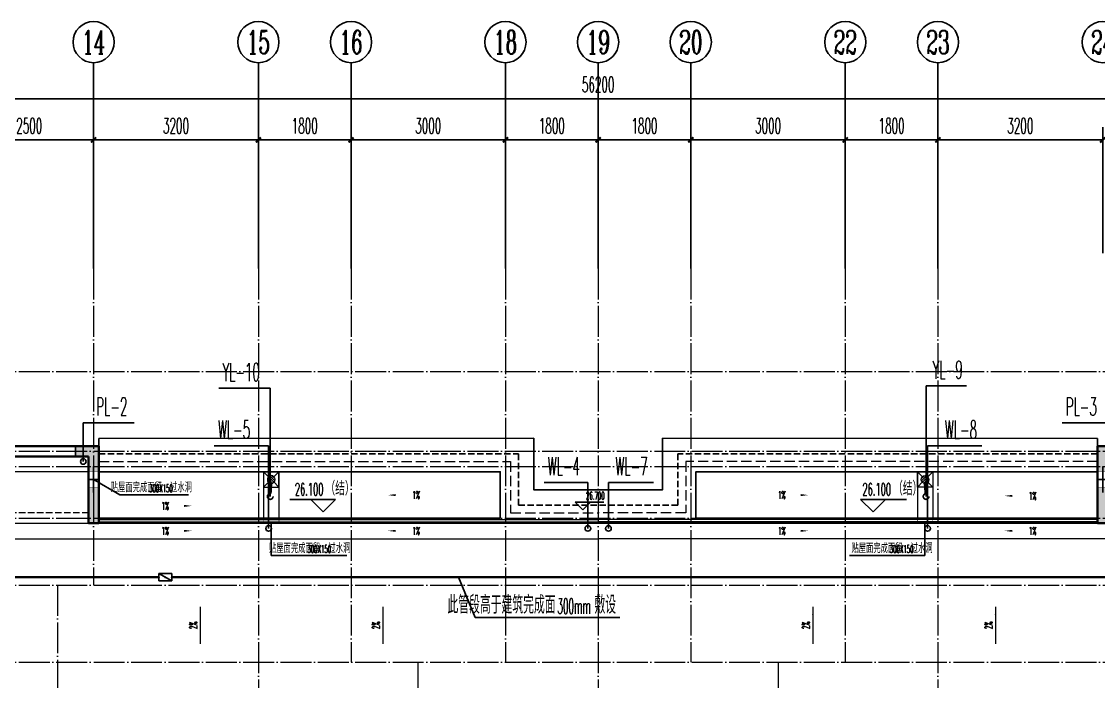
# Model space of a CAD drawing. Extents: x 27938 to 650306, y -92720 to 1524912.
# Drawn here: x 288317 to 309235, y 293140 to 305965 of the extents above; entities that cross this region are included whole.
import ezdxf
from ezdxf.enums import TextEntityAlignment as Align

# ---------------------------------------------------------------- set-up
doc = ezdxf.new("R2010")
doc.units = 0
doc.header["$LTSCALE"] = 1000
doc.header["$MEASUREMENT"] = 0
for name, pattern in [('#P_--_20B1_001_t3$0$DASH', [0.35, 0.25, -0.1]), ('__DASH', [0.35, 0.25, -0.1]), ('DASH', [0.35, 0.25, -0.1]), ('DOTE', [2.42, 2, -0.2, 0.02, -0.2])]:
    doc.linetypes.add(name, pattern=pattern)
for name, color, linetype in [('AXIS', 3, 'Continuous'), ('AXIS_TEXT', 4, 'Continuous'), ('COLUMN', 9, 'Continuous'), ('DIM_ELEV', 3, 'Continuous'), ('DIM_LEAD', 3, 'Continuous'), ('DIM_污水', 3, 'Continuous'), ('DIM_雨水', 3, 'Continuous'), ('DIM_餐饮排水', 3, 'Continuous'), ('PIPE-不分区消火栓', 1, 'X'), ('PIPE-雨水', 4, 'Y'), ('ROOF', 183, 'Continuous'), ('TWT_LEAD', 3, 'Continuous'), ('VALVE_不分区消火栓', 7, 'Continuous'), ('VPIPE-污水', 2, 'W'), ('VPIPE-雨水', 4, 'DASH'), ('VPIPE-餐饮排水', 41, 'P'), ('机电标识类', 1, 'Continuous'), ('污水', 3, 'Continuous'), ('看线', 251, 'Continuous')]:
    doc.layers.add(name, color=color, linetype=linetype)
for name, color, linetype, lineweight in [('DOTE', 19, 'DOTE', 9), ('LVTRY', 1, 'Continuous', 13), ('PUB_HATCH', 8, 'Continuous', 9), ('WALL', 9, 'Continuous', 40), ('WINDOW', 8, 'Continuous', 15), ('平面-分水线', 214, 'Continuous', 15), ('平面-排水沟', 86, 'Continuous', 15), ('平面-栏杆', 135, 'Continuous', 15), ('平面-看线', 45, 'Continuous', 15)]:
    doc.layers.add(name, color=color, linetype=linetype, lineweight=lineweight)
doc.styles.add('_TCH_AXIS', font='COMPLEX', dxfattribs={"bigfont": 'GBCBIG'})
doc.styles.add('_TCH_DIM', font='SIMPLEX.shx', dxfattribs={"width": 0.6, "oblique": 10, "bigfont": 'hztxt.shx'})
doc.styles.add('_TCH_DIM_T3', font='SIMPLEX.shx', dxfattribs={"width": 0.494118, "bigfont": 'GBCBIG.shx'})
doc.styles.add('_TWT_SERIAL', font='simplex.shx', dxfattribs={"width": 0.6, "oblique": 10, "height": 3, "bigfont": 'aadri.shx'})
doc.styles.add('COMPLEX', font='COMPLEX')
doc.styles.get("Standard").update_dxf_attribs({"font": 'gbenor.shx', "bigfont": 'gbcbig.shx'})
doc.linetypes.add('P', pattern='A,3,-0.2,["P",Standard,S=0.25,R=0,X=-0.1,Y=-0.115],-0.2', length=3.4)
doc.linetypes.add('W', pattern='A,3,-0.2,["W",Standard,S=0.25,R=0,X=-0.1,Y=-0.115],-0.2', length=3.4)
doc.linetypes.add('X', pattern='A,3,-0.2,["X",Standard,S=0.25,R=0,X=-0.1,Y=-0.115],-0.25', length=3.45)
doc.linetypes.add('Y', pattern='A,3,-0.2,["Y",Standard,S=0.25,R=0,X=-0.1,Y=-0.115],-0.2', length=3.4)
doc.dimstyles.new('_TCH_ARCH&&100', dxfattribs={"dimtxt": 297.5, "dimasz": 100, "dimexe": 250, "dimexo": 300, "dimgap": 126.25, "dimtad": 1, "dimdec": 0, "dimzin": 0, "dimdsep": 46, "dimtxsty": '_TCH_DIM_T3', "dimblk": 'ARCHTICK', "dimcen": 0.09, "dimclrt": 4, "dimazin": 2, "dimtfac": 1, "dimtdec": 0, "dimtix": 1, "dimtmove": 2, "dimatfit": 3, "dimfxl": 1, "dimtolj": 1, "dimtzin": 0, "dimarcsym": 0})

# ---------------------------------------------------------------- blocks, each defined once
blk = doc.blocks.new('FGDGDRGSDGDG')
at = {"layer": 'DOTE', "linetype": 'DOTE', "ltscale": 0.3}
for p, q in [((507782, 529998), (507782, 523848)), ((510982, 529998), (510982, 513948)), ((512782, 529998), (512782, 522348)), ((515782, 529998), (515782, 522348)), ((517582, 529998), (517582, 513948)), ((519382, 529998), (519382, 522348)), ((522382, 529998), (522382, 522348)), ((524182, 529998), (524182, 513948)), ((488182, 527998), (546982, 527998)), ((488182, 526448), (546982, 526448)), ((488182, 526148), (546982, 526148)), ((488182, 525148), (546982, 525148)), ((488182, 523848), (546982, 523848)), ((507082, 523848), (507082, 513948)), ((488182, 522348), (546982, 522348)), ((514082, 522348), (514082, 513948)), ((521082, 522348), (521082, 513948))]:
    blk.add_line(p, q, dxfattribs=at)
blk = doc.blocks.new('$lvtry$00000171')
for p, q in [((-74, 11), (-11, 74)), ((-70, -27), (27, 70)), ((-53, -53), (53, 53)), ((-27, -70), (70, 27)), ((11, -74), (74, -11))]:
    blk.add_line(p, q)
blk.add_circle((0, 0), 75)
blk.add_point((0, 0))
blk = doc.blocks.new('R5T6Y7TRF')
at = {"layer": '平面-分水线', "color": 4, "elevation": -134}
blk.add_lwpolyline([(392485, -26438), (392785, -26438), (392785, -26738), (392485, -26738)], close=True, dxfattribs=at)
for points in [[(392485, -26438), (392582, -26534)], [(392688, -26534), (392785, -26438)], [(392485, -26738), (392593, -26629)], [(392676, -26629), (392785, -26738)]]:
    blk.add_lwpolyline(points, dxfattribs=at)
at = {"layer": 'LVTRY', "color": 4}
blk.add_blockref('$lvtry$00000171', (392635, -26588, -134), dxfattribs=at)
blk = doc.blocks.new('GDGRXADDGD')
at = {"layer": 'PUB_HATCH'}
for points in [[(289367, 297515), (289617, 297515), (289617, 296215), (289817, 296215), (289817, 297715), (289367, 297715)], [(309667, 297515), (309667, 297715), (309216, 297715), (309216, 296215), (309416, 296215), (309416, 297515)]]:
    blk.add_hatch(color=256, dxfattribs=at).paths.add_polyline_path(points)
at = {"layer": 'COLUMN', "color": 8}
for p, q in [((289817, 297715), (289367, 297715)), ((289367, 297715), (289367, 297515)), ((289817, 296215), (289817, 297715)), ((309667, 297715), (309216, 297715)), ((309216, 297715), (309216, 296215)), ((289367, 297515), (289617, 297515)), ((289617, 297515), (289617, 296215)), ((289617, 296215), (289817, 296215)), ((309216, 296215), (309416, 296215))]:
    blk.add_line(p, q, dxfattribs=at)
blk = doc.blocks.new('GDGDGDGRGD')
at = {"linetype": '__DASH', "ltscale": 0.1}
blk.add_wipeout([(428917, 296115), (428717, 296115), (428717, 295815), (428917, 295815)], dxfattribs=at).dxf.layer = '污水'
at = {"layer": '机电标识类', "color": 250, "linetype": 'DASH', "ltscale": 400}
for p, q in [((428817, 295715), (428817, 296215)), ((428917, 295965), (428717, 295965))]:
    blk.add_line(p, q, dxfattribs=at)
at = {"layer": '污水', "linetype": '__DASH', "ltscale": 0.1, "const_width": 10}
blk.add_lwpolyline([(428917, 296115), (428717, 296115), (428717, 295815), (428917, 295815)], close=True, dxfattribs=at)
blk = doc.blocks.new('_ArchTick')
at = {"color": 0, "linetype": 'ByBlock', "const_width": 0.4}
blk.add_lwpolyline([(-0.5, -0.5), (0.5, 0.5)], dxfattribs=at)
blk = doc.blocks.new('*D762')
at = {"layer": 'AXIS', "color": 0, "lineweight": -2}
for p, q in [((306117, 301465), (306117, 303915)), ((309317, 301465), (309317, 303915)), ((306117, 303665), (309317, 303665))]:
    blk.add_line(p, q, dxfattribs=at)
at = {"layer": 'Defpoints', "color": 0}
for p in [(309317, 303665), (306117, 301165), (309317, 301165)]:
    blk.add_point(p, dxfattribs=at)
at = {"layer": 'AXIS', "color": 0, "lineweight": -2, "xscale": 100, "yscale": 100, "zscale": 100, "rotation": 180}
blk.add_blockref('_ArchTick', (306117, 303665), dxfattribs=at)
at = {"layer": 'AXIS', "color": 0, "lineweight": -2, "xscale": 100, "yscale": 100, "zscale": 100}
blk.add_blockref('_ArchTick', (309317, 303665), dxfattribs=at)
at = {"layer": 'AXIS', "color": 4, "insert": (307717, 303940), "char_height": 297.5, "attachment_point": 5, "style": '_TCH_DIM_T3'}
blk.add_mtext('\\A1;3200', dxfattribs=at)
blk = doc.blocks.new('*D763')
at = {"layer": 'AXIS', "color": 0, "lineweight": -2}
for p, q in [((304317, 301465), (304317, 303915)), ((306117, 301465), (306117, 303915)), ((304317, 303665), (306117, 303665))]:
    blk.add_line(p, q, dxfattribs=at)
at = {"layer": 'Defpoints', "color": 0}
for p in [(306117, 303665), (304317, 301165), (306117, 301165)]:
    blk.add_point(p, dxfattribs=at)
at = {"layer": 'AXIS', "color": 0, "lineweight": -2, "xscale": 100, "yscale": 100, "zscale": 100, "rotation": 180}
blk.add_blockref('_ArchTick', (304317, 303665), dxfattribs=at)
at = {"layer": 'AXIS', "color": 0, "lineweight": -2, "xscale": 100, "yscale": 100, "zscale": 100}
blk.add_blockref('_ArchTick', (306117, 303665), dxfattribs=at)
at = {"layer": 'AXIS', "color": 4, "insert": (305217, 303940), "char_height": 297.5, "attachment_point": 5, "style": '_TCH_DIM_T3'}
blk.add_mtext('\\A1;1800', dxfattribs=at)
blk = doc.blocks.new('*D764')
at = {"layer": 'AXIS', "color": 0, "lineweight": -2}
for p, q in [((301317, 301465), (301317, 303915)), ((304317, 301465), (304317, 303915)), ((301317, 303665), (304317, 303665))]:
    blk.add_line(p, q, dxfattribs=at)
at = {"layer": 'Defpoints', "color": 0}
for p in [(304317, 303665), (301317, 301165), (304317, 301165)]:
    blk.add_point(p, dxfattribs=at)
at = {"layer": 'AXIS', "color": 0, "lineweight": -2, "xscale": 100, "yscale": 100, "zscale": 100, "rotation": 180}
blk.add_blockref('_ArchTick', (301317, 303665), dxfattribs=at)
at = {"layer": 'AXIS', "color": 0, "lineweight": -2, "xscale": 100, "yscale": 100, "zscale": 100}
blk.add_blockref('_ArchTick', (304317, 303665), dxfattribs=at)
at = {"layer": 'AXIS', "color": 4, "insert": (302817, 303940), "char_height": 297.5, "attachment_point": 5, "style": '_TCH_DIM_T3'}
blk.add_mtext('\\A1;3000', dxfattribs=at)
blk = doc.blocks.new('*D765')
at = {"layer": 'AXIS', "color": 0, "lineweight": -2}
for p, q in [((299517, 301465), (299517, 303915)), ((301317, 301465), (301317, 303915)), ((299517, 303665), (301317, 303665))]:
    blk.add_line(p, q, dxfattribs=at)
at = {"layer": 'Defpoints', "color": 0}
for p in [(301317, 303665), (299517, 301165), (301317, 301165)]:
    blk.add_point(p, dxfattribs=at)
at = {"layer": 'AXIS', "color": 0, "lineweight": -2, "xscale": 100, "yscale": 100, "zscale": 100, "rotation": 180}
blk.add_blockref('_ArchTick', (299517, 303665), dxfattribs=at)
at = {"layer": 'AXIS', "color": 0, "lineweight": -2, "xscale": 100, "yscale": 100, "zscale": 100}
blk.add_blockref('_ArchTick', (301317, 303665), dxfattribs=at)
at = {"layer": 'AXIS', "color": 4, "insert": (300417, 303940), "char_height": 297.5, "attachment_point": 5, "style": '_TCH_DIM_T3'}
blk.add_mtext('\\A1;1800', dxfattribs=at)
blk = doc.blocks.new('*D809')
at = {"layer": 'AXIS', "color": 0, "lineweight": -2}
for p, q in [((287217, 301465), (287217, 303915)), ((289717, 301465), (289717, 303915)), ((287217, 303665), (289717, 303665))]:
    blk.add_line(p, q, dxfattribs=at)
at = {"layer": 'Defpoints', "color": 0}
for p in [(289717, 303665), (287217, 301165), (289717, 301165)]:
    blk.add_point(p, dxfattribs=at)
at = {"layer": 'AXIS', "color": 0, "lineweight": -2, "xscale": 100, "yscale": 100, "zscale": 100, "rotation": 180}
blk.add_blockref('_ArchTick', (287217, 303665), dxfattribs=at)
at = {"layer": 'AXIS', "color": 0, "lineweight": -2, "xscale": 100, "yscale": 100, "zscale": 100}
blk.add_blockref('_ArchTick', (289717, 303665), dxfattribs=at)
at = {"layer": 'AXIS', "color": 4, "insert": (288467, 303940), "char_height": 297.5, "attachment_point": 5, "style": '_TCH_DIM_T3'}
blk.add_mtext('\\A1;2500', dxfattribs=at)
blk = doc.blocks.new('*D810')
at = {"layer": 'AXIS', "color": 0, "lineweight": -2}
for p, q in [((289717, 301465), (289717, 303915)), ((292917, 301465), (292917, 303915)), ((289717, 303665), (292917, 303665))]:
    blk.add_line(p, q, dxfattribs=at)
at = {"layer": 'Defpoints', "color": 0}
for p in [(292917, 303665), (289717, 301165), (292917, 301165)]:
    blk.add_point(p, dxfattribs=at)
at = {"layer": 'AXIS', "color": 0, "lineweight": -2, "xscale": 100, "yscale": 100, "zscale": 100, "rotation": 180}
blk.add_blockref('_ArchTick', (289717, 303665), dxfattribs=at)
at = {"layer": 'AXIS', "color": 0, "lineweight": -2, "xscale": 100, "yscale": 100, "zscale": 100}
blk.add_blockref('_ArchTick', (292917, 303665), dxfattribs=at)
at = {"layer": 'AXIS', "color": 4, "insert": (291317, 303940), "char_height": 297.5, "attachment_point": 5, "style": '_TCH_DIM_T3'}
blk.add_mtext('\\A1;3200', dxfattribs=at)
blk = doc.blocks.new('*D811')
at = {"layer": 'AXIS', "color": 0, "lineweight": -2}
for p, q in [((292917, 301465), (292917, 303915)), ((294717, 301465), (294717, 303915)), ((292917, 303665), (294717, 303665))]:
    blk.add_line(p, q, dxfattribs=at)
at = {"layer": 'Defpoints', "color": 0}
for p in [(294717, 303665), (292917, 301165), (294717, 301165)]:
    blk.add_point(p, dxfattribs=at)
at = {"layer": 'AXIS', "color": 0, "lineweight": -2, "xscale": 100, "yscale": 100, "zscale": 100, "rotation": 180}
blk.add_blockref('_ArchTick', (292917, 303665), dxfattribs=at)
at = {"layer": 'AXIS', "color": 0, "lineweight": -2, "xscale": 100, "yscale": 100, "zscale": 100}
blk.add_blockref('_ArchTick', (294717, 303665), dxfattribs=at)
at = {"layer": 'AXIS', "color": 4, "insert": (293817, 303940), "char_height": 297.5, "attachment_point": 5, "style": '_TCH_DIM_T3'}
blk.add_mtext('\\A1;1800', dxfattribs=at)
blk = doc.blocks.new('*D812')
at = {"layer": 'AXIS', "color": 0, "lineweight": -2}
for p, q in [((294717, 301465), (294717, 303915)), ((297717, 301465), (297717, 303915)), ((294717, 303665), (297717, 303665))]:
    blk.add_line(p, q, dxfattribs=at)
at = {"layer": 'Defpoints', "color": 0}
for p in [(297717, 303665), (294717, 301165), (297717, 301165)]:
    blk.add_point(p, dxfattribs=at)
at = {"layer": 'AXIS', "color": 0, "lineweight": -2, "xscale": 100, "yscale": 100, "zscale": 100, "rotation": 180}
blk.add_blockref('_ArchTick', (294717, 303665), dxfattribs=at)
at = {"layer": 'AXIS', "color": 0, "lineweight": -2, "xscale": 100, "yscale": 100, "zscale": 100}
blk.add_blockref('_ArchTick', (297717, 303665), dxfattribs=at)
at = {"layer": 'AXIS', "color": 4, "insert": (296217, 303940), "char_height": 297.5, "attachment_point": 5, "style": '_TCH_DIM_T3'}
blk.add_mtext('\\A1;3000', dxfattribs=at)
blk = doc.blocks.new('*D813')
at = {"layer": 'AXIS', "color": 0, "lineweight": -2}
for p, q in [((297717, 301465), (297717, 303915)), ((299517, 301465), (299517, 303915)), ((297717, 303665), (299517, 303665))]:
    blk.add_line(p, q, dxfattribs=at)
at = {"layer": 'Defpoints', "color": 0}
for p in [(299517, 303665), (297717, 301165), (299517, 301165)]:
    blk.add_point(p, dxfattribs=at)
at = {"layer": 'AXIS', "color": 0, "lineweight": -2, "xscale": 100, "yscale": 100, "zscale": 100, "rotation": 180}
blk.add_blockref('_ArchTick', (297717, 303665), dxfattribs=at)
at = {"layer": 'AXIS', "color": 0, "lineweight": -2, "xscale": 100, "yscale": 100, "zscale": 100}
blk.add_blockref('_ArchTick', (299517, 303665), dxfattribs=at)
at = {"layer": 'AXIS', "color": 4, "insert": (298617, 303940), "char_height": 297.5, "attachment_point": 5, "style": '_TCH_DIM_T3'}
blk.add_mtext('\\A1;1800', dxfattribs=at)
blk = doc.blocks.new('*D814')
at = {"layer": 'AXIS', "color": 0, "lineweight": -2}
for p, q in [((271417, 301465), (271417, 304715)), ((327617, 301465), (327617, 304715)), ((271417, 304465), (327617, 304465))]:
    blk.add_line(p, q, dxfattribs=at)
at = {"layer": 'Defpoints', "color": 0}
for p in [(327617, 304465), (271417, 301165), (327617, 301165)]:
    blk.add_point(p, dxfattribs=at)
at = {"layer": 'AXIS', "color": 0, "lineweight": -2, "xscale": 100, "yscale": 100, "zscale": 100, "rotation": 180}
blk.add_blockref('_ArchTick', (271417, 304465), dxfattribs=at)
at = {"layer": 'AXIS', "color": 0, "lineweight": -2, "xscale": 100, "yscale": 100, "zscale": 100}
blk.add_blockref('_ArchTick', (327617, 304465), dxfattribs=at)
at = {"layer": 'AXIS', "color": 4, "insert": (299517, 304740), "char_height": 297.5, "attachment_point": 5, "style": '_TCH_DIM_T3'}
blk.add_mtext('\\A1;56200', dxfattribs=at)
blk = doc.blocks.new('_AXISO')
blk.add_circle((0, 0), 0.5)
at = {"layer": 'AXIS_TEXT', "style": 'COMPLEX', "width": 1.041667}
blk.add_attdef('A', text='', height=0.56, dxfattribs=at).set_placement((-0.25, -0.28), (0.25, -0.28), align=Align.FIT)
blk = doc.blocks.new('$VALVE$00000316')
for p, q in [((-125, 72), (125, -72)), ((-125, 72), (-125, -72)), ((-125, 72), (125, 72)), ((125, 72), (125, -72)), ((-125, -72), (125, -72))]:
    blk.add_line(p, q)
at = {"const_width": 21.1}
blk.add_lwpolyline([(-11, 0, 1), (11, 0, 1)], format="xyb", close=True, dxfattribs=at)
for p in [(-125, 0), (125, 0)]:
    blk.add_point(p)
at = {"color": 7, "flags": 9}
for tag in ['XSIZE', 'YSIZE']:
    blk.add_attdef(tag, (0, 0), '', height=0.5, dxfattribs=at)

msp = doc.modelspace()

# ---------------------------------------------------------------- hatches: boundary and pattern name
at = {"layer": '平面-排水沟'}
for points in [[(291793.5, 294588.8), (291793.5, 294438.8), (291773.5, 294438.8)], [(295341.6, 294588.8), (295341.6, 294438.8), (295321.6, 294438.8)], [(303691.6, 294588.8), (303691.6, 294438.8), (303671.6, 294438.8)], [(307239.7, 294588.8), (307239.7, 294438.8), (307219.7, 294438.8)]]:
    msp.add_hatch(color=8, dxfattribs=at).paths.add_polyline_path(points)

# ---------------------------------------------------------------- linework, layer by layer
at = {"layer": 'AXIS'}
for p, q in [((289716.6, 301165.4), (289716.6, 305165.4)), ((292916.6, 301165.4), (292916.6, 305165.4)), ((294716.6, 301165.4), (294716.6, 305165.4)), ((297716.6, 301165.4), (297716.6, 305165.4)), ((299516.6, 301165.4), (299516.6, 305165.4)), ((301316.6, 301165.4), (301316.6, 305165.4)), ((304316.6, 301165.4), (304316.6, 305165.4)), ((306116.6, 301165.4), (306116.6, 305165.4))]:
    msp.add_line(p, q, dxfattribs=at)
at = {"layer": 'DIM_ELEV', "color": 8}
for p, q in [((294417.8, 296677.6), (293525.6, 296677.6)), ((294177.8, 296437.6), (293937.8, 296677.6)), ((294177.8, 296437.6), (294417.8, 296677.6)), ((299218.1, 296474.5), (299068.1, 296624.5)), ((299068.1, 296624.5), (299625.7, 296624.5)), ((299218.1, 296474.5), (299368.1, 296624.5)), ((304855.4, 296437.6), (304615.4, 296677.6)), ((304615.4, 296677.6), (305507.6, 296677.6)), ((304855.4, 296437.6), (305095.4, 296677.6))]:
    msp.add_line(p, q, dxfattribs=at)
at = {"layer": 'DIM_LEAD', "color": 8}
for p, q in [((290228.4, 296769), (291557.6, 296769)), ((293168.2, 296215.3), (293168.2, 295587.5)), ((293168.2, 296215.3), (293168.2, 295587.5)), ((305865, 296215.3), (305865, 295587.5)), ((305865, 296215.3), (305865, 295587.5)), ((293168.2, 295587.5), (294632.3, 295587.5)), ((305865, 295587.5), (304400.9, 295587.5))]:
    msp.add_line(p, q, dxfattribs=at)
at = {"layer": 'DIM_LEAD', "color": 8, "const_width": 20}
for points in [[(293168.2, 296225.3, 1), (293168.2, 296205.3, 1)], [(293168.2, 296225.3, 1), (293168.2, 296205.3, 1)], [(305865, 296225.3, 1), (305865, 296205.3, 1)], [(305865, 296225.3, 1), (305865, 296205.3, 1)]]:
    msp.add_lwpolyline(points, format="xyb", close=True, dxfattribs=at)
at = {"layer": 'DIM_污水'}
for p, q in [((293116.6, 297719.4), (292061.3, 297719.4)), ((293116.6, 296115.4), (293116.6, 297719.4)), ((305916.6, 296115.4), (305916.6, 297719.4)), ((305916.6, 297719.4), (306971.8, 297719.4)), ((299316.6, 297008.4), (298466.1, 297008.4)), ((299316.6, 296115.4), (299316.6, 297008.4)), ((299716.6, 296115.4), (299716.6, 297008.4)), ((299716.6, 297008.4), (300590, 297008.4))]:
    msp.add_line(p, q, dxfattribs=at)
at = {"layer": 'DIM_雨水'}
for p, q in [((293146.6, 298838.8), (292148.3, 298838.8)), ((293146.6, 296734.8), (293146.6, 298838.8)), ((305886.6, 296734.8), (305886.6, 298883.3)), ((305886.6, 298883.3), (306674.6, 298883.3))]:
    msp.add_line(p, q, dxfattribs=at)
at = {"layer": 'DIM_餐饮排水'}
for p, q in [((289516.5, 298168.4), (290504.3, 298168.4)), ((309516.6, 298168.4), (308528.9, 298168.4))]:
    msp.add_line(p, q, dxfattribs=at)
at = {"layer": 'PIPE-不分区消火栓', "const_width": 45}
for points in [[(287471.6, 295165.4), (290985.5, 295165.3)], [(291235.2, 295165.3), (311561.6, 295165.2)]]:
    msp.add_lwpolyline(points, dxfattribs=at)
at = {"layer": 'PIPE-雨水', "const_width": 55}
for points in [[(293149.5, 296789.8), (293160.2, 296990.4)], [(305882.3, 296789.7), (305866.6, 296990.4)]]:
    msp.add_lwpolyline(points, dxfattribs=at)
at = {"layer": 'ROOF', "color": 8, "ltscale": 0.8}
for p, q in [((289816.5, 297864.3), (289816.6, 297715.4)), ((309216.7, 297864.3), (309216.6, 297715.4)), ((297616.6, 296315.4), (289816.6, 296315.4)), ((297616.6, 296215.4), (289816.6, 296215.4)), ((301416.6, 296315.4), (309216.6, 296315.4)), ((301416.6, 296215.4), (309216.6, 296215.4))]:
    msp.add_line(p, q, dxfattribs=at)
for points in [[(289816.5, 297864.3), (298266.6, 297865.4), (298266.6, 296865.4), (299516.6, 296865.4)], [(309216.7, 297864.3), (300766.6, 297865.4), (300766.6, 296865.4), (299516.6, 296865.4)], [(289816.5, 297214.3), (297616.6, 297215.4), (297616.6, 296315.4)], [(309216.7, 297214.3), (301416.6, 297215.4), (301416.6, 296315.4)], [(297616.6, 296215.4), (299516.6, 296215.4)], [(301416.6, 296215.4), (299516.6, 296215.4)]]:
    msp.add_lwpolyline(points, dxfattribs=at)
at = {"layer": 'TWT_LEAD'}
for p, q in [((296805.1, 295165.3), (297127.8, 294386.2)), ((297127.8, 294386.2), (299936.3, 294386.2))]:
    msp.add_line(p, q, dxfattribs=at)
at = {"layer": 'VPIPE-污水'}
for centre in [(293116.6, 296115.4), (299316.6, 296115.4), (299716.6, 296115.4), (305916.6, 296115.4)]:
    msp.add_circle(centre, 55, dxfattribs=at)
at = {"layer": 'VPIPE-雨水'}
for centre in [(293146.6, 296734.8), (305886.6, 296734.8)]:
    msp.add_circle(centre, 55, dxfattribs=at)
at = {"layer": 'WALL', "color": 8}
for p, q in [((289816.6, 297715.4), (288116.6, 297715.4)), ((309216.6, 297715.4), (310916.6, 297715.4)), ((289616.6, 297515.4), (288016.6, 297515.4)), ((289816.6, 296215.4), (289616.6, 296215.4)), ((309416.6, 296215.4), (309216.6, 296215.4))]:
    msp.add_line(p, q, dxfattribs=at)
at = {"layer": 'WINDOW', "color": 8, "linetype": 'DASH', "ltscale": 0.5}
msp.add_line((289616.6, 296415.4), (287316.6, 296415.4), dxfattribs=at)
at = {"layer": '平面-排水沟', "color": 8}
for p, q in [((289616.6, 297215.4), (287856.6, 297215.4)), ((293016.6, 297215.4), (293016.6, 296315.4)), ((293316.6, 297215.4), (293316.6, 296315.4)), ((305716.6, 297215.4), (305716.6, 296315.4)), ((306016.6, 297215.4), (306016.6, 296315.4)), ((287316.6, 296215.4), (289616.6, 296215.4)), ((287316.6, 295915.4), (299516.6, 295915.4)), ((311716.6, 295915.4), (299516.6, 295915.4))]:
    msp.add_line(p, q, dxfattribs=at)
for points in [[(295843.2, 296762.5, 0, 0, 0), (295435.4, 296762.5, 0, 40, 0), (295585.4, 296762.5, 0, 0, 0)], [(303189.9, 296762.5, 0, 0, 0), (303597.7, 296762.5, 0, 40, 0), (303447.7, 296762.5, 0, 0, 0)], [(307818.9, 296747, 0, 0, 0), (307411.1, 296747, 0, 40, 0), (307561.1, 296747, 0, 0, 0)], [(291214.2, 296552.3, 0, 0, 0), (291622, 296552.3, 0, 40, 0), (291472, 296552.3, 0, 0, 0)], [(291214.2, 296067.5, 0, 0, 0), (291622, 296067.5, 0, 40, 0), (291472, 296067.5, 0, 0, 0)], [(295843.2, 296067.5, 0, 0, 0), (295435.4, 296067.5, 0, 40, 0), (295585.4, 296067.5, 0, 0, 0)], [(303189.9, 296067.5, 0, 0, 0), (303597.7, 296067.5, 0, 40, 0), (303447.7, 296067.5, 0, 0, 0)], [(307818.9, 296067.5, 0, 0, 0), (307411.1, 296067.5, 0, 40, 0), (307561.1, 296067.5, 0, 0, 0)]]:
    msp.add_lwpolyline(points, format="xyseb", dxfattribs=at)
for points in [[(291793.5, 293868.7), (291793.5, 294588.8)], [(295341.6, 293868.7), (295341.6, 294588.8)], [(303691.6, 293868.7), (303691.6, 294588.8)], [(307239.7, 293868.7), (307239.7, 294588.8)]]:
    msp.add_lwpolyline(points, dxfattribs=at)
at = {"layer": '平面-栏杆', "color": 8}
for points in [[(289816.6, 296285.4), (299516.6, 296285.4)], [(289816.6, 296245.4), (299516.6, 296245.4)], [(309216.6, 296285.4), (299516.6, 296285.4)], [(309216.6, 296245.4), (299516.6, 296245.4)]]:
    msp.add_lwpolyline(points, dxfattribs=at)
at = {"layer": '平面-看线', "color": 8, "linetype": 'DASH', "ltscale": 0.8}
for points in [[(289816.5, 297414.3), (297816.6, 297415.4), (297816.6, 296415.4), (299516.6, 296415.4)], [(309216.7, 297414.3), (301216.6, 297415.4), (301216.6, 296415.4), (299516.6, 296415.4)]]:
    msp.add_lwpolyline(points, dxfattribs=at)
at = {"layer": '污水', "color": 8, "linetype": '__DASH', "ltscale": 0.1, "const_width": 10}
for points in [[(293316.6, 296315.4), (293316.6, 296215.3), (293016.6, 296215.3), (293016.6, 296315.4)], [(305716.6, 296315.4), (305716.6, 296215.3), (306016.6, 296215.3), (306016.6, 296315.4)]]:
    msp.add_lwpolyline(points, close=True, dxfattribs=at)
at = {"layer": '看线', "color": 8, "linetype": '#P_--_20B1_001_t3$0$DASH', "ltscale": 0.5}
for points in [[(289816.5, 297564.3), (297966.6, 297565.4), (297966.6, 296565.4), (299516.6, 296565.4)], [(309216.7, 297564.3), (301066.6, 297565.4), (301066.6, 296565.4), (299516.6, 296565.4)]]:
    msp.add_lwpolyline(points, dxfattribs=at)

# ---------------------------------------------------------------- block references
msp.add_blockref('FGDGDRGSDGDG', (-218065.9, -228833.1))
at = {"color": 8}
for name, p in [('GDGRXADDGD', (0, 0)), ('R5T6Y7TRF', (-86768.3, 323653, 134.4)), ('R5T6Y7TRF', (-86768.3, 323653, 134.4))]:
    msp.add_blockref(name, p, dxfattribs=at)
at = {"color": 8, "xscale": -1}
msp.add_blockref('R5T6Y7TRF', (685801.4, 323653, 134.4), dxfattribs=at)
at = {"layer": 'AXIS'}
ref = msp.add_blockref('_AXISO', (289716.6, 305565.4), dxfattribs=dict(at, xscale=800, yscale=800, zscale=800))
ref.add_attrib('A', '14', dxfattribs={"layer": 'AXIS_TEXT', "height": 452.55, "style": '_TCH_AXIS', "width": 0.677419}).set_placement((289490.3, 305339.1), (289942.9, 305339.1), align=Align.FIT)
ref = msp.add_blockref('_AXISO', (292916.6, 305565.4), dxfattribs=dict(at, xscale=800, yscale=800, zscale=800))
ref.add_attrib('A', '15', dxfattribs={"layer": 'AXIS_TEXT', "height": 452.55, "style": '_TCH_AXIS', "width": 0.724138}).set_placement((292690.3, 305339.1), (293142.9, 305339.1), align=Align.FIT)
ref = msp.add_blockref('_AXISO', (294716.6, 305565.4), dxfattribs=dict(at, xscale=800, yscale=800, zscale=800))
ref.add_attrib('A', '16', dxfattribs={"layer": 'AXIS_TEXT', "height": 452.55, "style": '_TCH_AXIS', "width": 0.724138}).set_placement((294490.3, 305339.1), (294942.9, 305339.1), align=Align.FIT)
ref = msp.add_blockref('_AXISO', (297716.6, 305565.4), dxfattribs=dict(at, xscale=800, yscale=800, zscale=800))
ref.add_attrib('A', '18', dxfattribs={"layer": 'AXIS_TEXT', "height": 452.55, "style": '_TCH_AXIS', "width": 0.724138}).set_placement((297490.3, 305339.1), (297942.9, 305339.1), align=Align.FIT)
ref = msp.add_blockref('_AXISO', (299516.6, 305565.4), dxfattribs=dict(at, xscale=800, yscale=800, zscale=800))
ref.add_attrib('A', '19', dxfattribs={"layer": 'AXIS_TEXT', "height": 452.55, "style": '_TCH_AXIS', "width": 0.724138}).set_placement((299290.3, 305339.1), (299742.9, 305339.1), align=Align.FIT)
ref = msp.add_blockref('_AXISO', (301316.6, 305565.4), dxfattribs=dict(at, xscale=800, yscale=800, zscale=800))
ref.add_attrib('A', '20', dxfattribs={"layer": 'AXIS_TEXT', "height": 452.55, "style": '_TCH_AXIS', "width": 0.617647}).set_placement((301090.3, 305339.1), (301542.9, 305339.1), align=Align.FIT)
ref = msp.add_blockref('_AXISO', (304316.6, 305565.4), dxfattribs=dict(at, xscale=800, yscale=800, zscale=800))
ref.add_attrib('A', '22', dxfattribs={"layer": 'AXIS_TEXT', "height": 452.55, "style": '_TCH_AXIS', "width": 0.617647}).set_placement((304090.3, 305339.1), (304542.9, 305339.1), align=Align.FIT)
ref = msp.add_blockref('_AXISO', (306116.6, 305565.4), dxfattribs=dict(at, xscale=800, yscale=800, zscale=800))
ref.add_attrib('A', '23', dxfattribs={"layer": 'AXIS_TEXT', "height": 452.55, "style": '_TCH_AXIS', "width": 0.617647}).set_placement((305890.3, 305339.1), (306342.9, 305339.1), align=Align.FIT)
ref = msp.add_blockref('_AXISO', (309316.6, 305565.4), dxfattribs=dict(at, xscale=800, yscale=800, zscale=800))
ref.add_attrib('A', '24', dxfattribs={"layer": 'AXIS_TEXT', "height": 452.55, "style": '_TCH_AXIS', "width": 0.583333}).set_placement((309090.3, 305339.1), (309542.9, 305339.1), align=Align.FIT)
at = {"layer": 'VALVE_不分区消火栓', "rotation": 359.9996512966803}
msp.add_blockref('$VALVE$00000316', (291110.3, 295165.3), dxfattribs=at)

# ---------------------------------------------------------------- texts
at = {"layer": 'DIM_ELEV', "color": 8, "style": '_TCH_DIM'}
for s, height, width, p in [('（结）', 270.07, 0.7, (294220, 296757.6)), ('（结）', 270.07, 0.7, (305245, 296757.6)), ('26.100', 238, 0.494118, (293626.4, 296757.6)), ('26.100', 238, 0.494118, (304651.4, 296757.6)), ('26.700', 148.75, 0.423529, (299280.5, 296674.6))]:
    msp.add_text(s, height=height, dxfattribs=dict(at, width=width)).set_placement(p)
at = {"layer": 'DIM_LEAD', "color": 7, "style": '_TCH_DIM'}
for s, height, width, p in [('贴屋面完成面留', 175, 0.6, (290048.7, 296819.1)), ('300X150', 148.75, 0.423529, (290793.6, 296819.1)), ('过水洞', 175, 0.6, (291201.8, 296819.1)), ('贴屋面完成面留', 175, 0.6, (293123.4, 295637.6)), ('300X150', 148.75, 0.423529, (293868.2, 295637.6)), ('过水洞', 175, 0.6, (294276.5, 295637.6)), ('贴屋面完成面留', 175, 0.6, (304435.9, 295637.6)), ('300X150', 148.75, 0.423529, (305180.7, 295637.6)), ('过水洞', 175, 0.6, (305589, 295637.6))]:
    msp.add_text(s, height=height, dxfattribs=dict(at, width=width)).set_placement(p)
at = {"layer": 'DIM_污水', "color": 7, "style": '_TWT_SERIAL', "width": 0.48}
for s, p in [('WL-5', (292131.3, 297859.4)), ('WL-8', (306248.9, 297859.4)), ('WL-4', (298536.1, 297148.4)), ('WL-7', (299850.2, 297148.4))]:
    msp.add_text(s, height=350, dxfattribs=at).set_placement(p)
at = {"layer": 'DIM_雨水', "color": 7, "style": '_TWT_SERIAL', "width": 0.48}
for s, p in [('YL-9', (306013.4, 299023.3)), ('YL-10', (292218.3, 298978.8))]:
    msp.add_text(s, height=350, dxfattribs=at).set_placement(p)
at = {"layer": 'DIM_餐饮排水', "color": 7, "style": '_TWT_SERIAL', "width": 0.48}
for s, p in [('PL-2', (289768.3, 298308.4)), ('PL-3', (308598.9, 298308.4))]:
    msp.add_text(s, height=350, dxfattribs=at).set_placement(p)
at = {"layer": 'TWT_LEAD', "color": 7, "style": '_TCH_DIM'}
for s, height, width, p in [('此管段高于建筑完成面', 350, 0.6, (296589.6, 294456.2)), ('300mm', 297.5, 0.423529, (298724.5, 294456.2)), ('敷设', 350, 0.6, (299444.5, 294456.2))]:
    msp.add_text(s, height=height, dxfattribs=dict(at, width=width)).set_placement(p)
at = {"layer": '平面-排水沟', "color": 8, "style": '_TCH_DIM', "width": 0.423529}
for p in [(295908.3, 296688.1), (303011.6, 296688.1), (291035.9, 296477.9), (307884, 296672.6), (291035.9, 295993.1), (295908.3, 295993.1), (303011.6, 295993.1), (307884, 295993.1)]:
    msp.add_text('1%', height=148.75, dxfattribs=at).set_placement(p)
for rotation, p in [(90.0006, (291728.4, 294158.6)), (90.0006, (295276.5, 294158.6)), (89.9994, (303626.5, 294158.6)), (89.9994, (307174.6, 294158.6))]:
    msp.add_text('2%', height=148.75, rotation=rotation, dxfattribs=at).set_placement(p)

# ---------------------------------------------------------------- dimensions: what is measured, and where the dimension line sits
at = {"layer": 'AXIS'}
for p1, p2, distance, picture, middle in [((271416.6, 301165.4), (327616.6, 301165.4), 3300, '*D814', (299516.6, 304740.4)), ((287216.6, 301165.4), (289716.6, 301165.4), 2500, '*D809', (288466.6, 303940.4)), ((289716.6, 301165.4), (292916.6, 301165.4), 2500, '*D810', (291316.6, 303940.4)), ((292916.6, 301165.4), (294716.6, 301165.4), 2500, '*D811', (293816.6, 303940.4)), ((294716.6, 301165.4), (297716.6, 301165.4), 2500, '*D812', (296216.6, 303940.4)), ((297716.6, 301165.4), (299516.6, 301165.4), 2500, '*D813', (298616.6, 303940.4)), ((299516.6, 301165.4), (301316.6, 301165.4), 2500, '*D765', (300416.6, 303940.4)), ((301316.6, 301165.4), (304316.6, 301165.4), 2500, '*D764', (302816.6, 303940.4)), ((304316.6, 301165.4), (306116.6, 301165.4), 2500, '*D763', (305216.6, 303940.4)), ((306116.6, 301165.4), (309316.6, 301165.4), 2500, '*D762', (307716.6, 303940.4))]:
    dim = msp.add_aligned_dim(p1=p1, p2=p2, distance=distance, dimstyle='_TCH_ARCH&&100', dxfattribs=at)
    dim.commit()
    dim.dimension.update_dxf_attribs({"geometry": picture, "text_midpoint": middle})

# ---------------------------------------------------------------- next in the draw order: block references
at = {"color": 8, "xscale": -1}
msp.add_blockref('GDGDGDGRGD', (718533.2, 1100), dxfattribs=at)
at = {"color": 8}
msp.add_blockref('GDGDGDGRGD', (-119500, 1100), dxfattribs=at)

# ---------------------------------------------------------------- next in the draw order: linework, layer by layer
at = {"layer": 'DIM_LEAD', "color": 8}
msp.add_line((289714.3, 297065.4), (290228.4, 296769), dxfattribs=at)
msp.add_line((289714.3, 297065.4), (290228.4, 296769), dxfattribs=at)
at = {"layer": 'DIM_LEAD', "color": 8, "const_width": 20}
msp.add_lwpolyline([(289705.6, 297070.4, 1), (289722.9, 297060.4, 1)], format="xyb", close=True, dxfattribs=at)
msp.add_lwpolyline([(289705.6, 297070.4, 1), (289722.9, 297060.4, 1)], format="xyb", close=True, dxfattribs=at)
at = {"layer": 'DIM_餐饮排水'}
msp.add_line((289516.5, 297415.4), (289516.5, 298168.4), dxfattribs=at)
at = {"layer": 'VPIPE-餐饮排水'}
msp.add_circle((289516.5, 297415.4), 55, dxfattribs=at)
at = {"layer": 'WALL', "color": 8}
for p, q in [((289816.6, 297715.4), (289816.6, 296215.4)), ((309216.6, 297715.4), (309216.6, 296215.4)), ((289616.6, 297515.4), (289616.6, 296215.4))]:
    msp.add_line(p, q, dxfattribs=at)

doc.saveas('drawing.dxf')
